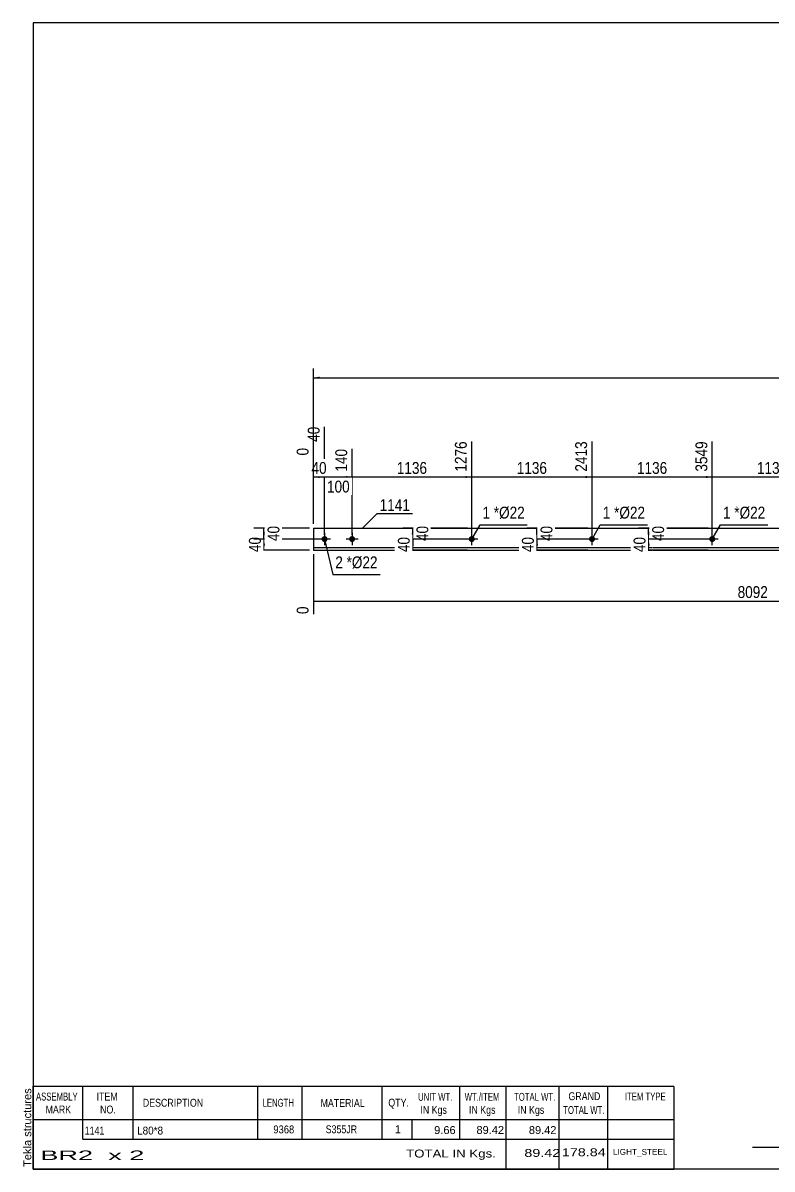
# Model space of a CAD drawing. Header units: millimetres. Extents: x 2 to 405, y 5 to 282.
# Drawn here: x 2.5 to 183.6, y 5 to 282 of the extents above; entities that cross this region are included whole.
import ezdxf

# ---------------------------------------------------------------- set-up
doc = ezdxf.new("R2010")
doc.units = ezdxf.units.MM
doc.styles.add('Arial', font='ARIAL.TTF', dxfattribs={"height": 0.2})
doc.styles.add('Arial Narrow', font='ARIALN.TTF', dxfattribs={"height": 0.2})

# ---------------------------------------------------------------- blocks, each defined once
blk = doc.blocks.new('Unknown-629093396-2033')
at = {"color": 5, "linetype": 'Continuous'}
for p, q in [((405, 282), (5, 282)), ((5, 282), (5, 5)), ((405, 5), (405, 282)), ((5, 5), (405, 5))]:
    blk.add_line(p, q, dxfattribs=at)
at = {"color": 174, "linetype": 'Continuous', "style": 'Arial'}
blk.add_text('Tekla structures', height=1.9102, rotation=90, dxfattribs=at).set_placement((4.5, 5.5))
blk = doc.blocks.new('Bolt-629093396-1280 - 1228')
at = {"linetype": 'Continuous'}
blk.add_hatch(color=3, dxfattribs=at).paths.add_polyline_path([(139.35, 157.25, -1), (140.81, 157.25, -1)])
at = {"color": 3, "linetype": 'Continuous'}
for p, q in [((140.08, 155.78), (140.08, 158.72)), ((141.55, 157.25), (138.61, 157.25))]:
    blk.add_line(p, q, dxfattribs=at)
blk = doc.blocks.new('Bolt-629093396-1279 - 1228')
at = {"linetype": 'Continuous'}
blk.add_hatch(color=3, dxfattribs=at).paths.add_polyline_path([(110.27, 157.25, -1), (111.74, 157.25, -1)])
at = {"color": 3, "linetype": 'Continuous'}
for p, q in [((111, 155.78), (111, 158.72)), ((112.47, 157.25), (109.54, 157.25))]:
    blk.add_line(p, q, dxfattribs=at)
blk = doc.blocks.new('Part-629093396-1275 - 1228')
at = {"color": 2, "linetype": 'Continuous'}
for p, q in [((72.75, 159.92), (72.75, 154.58)), ((72.75, 159.92), (96.42, 159.92)), ((96.52, 159.92), (125.49, 159.92)), ((125.59, 159.92), (154.57, 159.92)), ((154.67, 159.92), (183.64, 159.92)), ((183.74, 159.92), (212.41, 159.92)), ((212.51, 159.92), (241.49, 159.92)), ((241.59, 159.92), (270.56, 159.92)), ((270.66, 159.92), (299.64, 159.92)), ((299.74, 159.92), (323.41, 159.92)), ((323.41, 159.92), (323.41, 154.58)), ((96.42, 155.12), (72.75, 155.12)), ((72.75, 154.58), (96.42, 154.58)), ((125.49, 155.12), (96.52, 155.12)), ((96.52, 154.58), (125.49, 154.58)), ((154.57, 155.12), (125.59, 155.12)), ((125.59, 154.58), (154.57, 154.58)), ((183.64, 155.12), (154.67, 155.12)), ((154.67, 154.58), (183.64, 154.58)), ((212.41, 155.12), (183.74, 155.12)), ((183.74, 154.58), (212.41, 154.58)), ((241.49, 155.12), (212.51, 155.12)), ((212.51, 154.58), (241.49, 154.58)), ((270.56, 155.12), (241.59, 155.12)), ((241.59, 154.58), (270.56, 154.58)), ((299.64, 155.12), (270.66, 155.12)), ((270.66, 154.58), (299.64, 154.58)), ((323.41, 155.12), (299.74, 155.12)), ((299.74, 154.58), (323.41, 154.58))]:
    blk.add_line(p, q, dxfattribs=at)
blk = doc.blocks.new('Bolt-629093396-1276 - 1228')
at = {"linetype": 'Continuous'}
for points in [[(75.42, 156.52, -1), (75.42, 157.98, -1)], [(82.08, 156.52, -1), (82.08, 157.98, -1)]]:
    blk.add_hatch(color=3, dxfattribs=at).paths.add_polyline_path(points)
at = {"color": 3, "linetype": 'Continuous'}
for p, q in [((75.42, 158.72), (75.42, 155.78)), ((82.08, 158.72), (82.08, 155.78)), ((76.88, 157.25), (73.95, 157.25)), ((83.55, 157.25), (80.62, 157.25))]:
    blk.add_line(p, q, dxfattribs=at)
blk = doc.blocks.new('Bolt-629093396-1281 - 1228')
at = {"linetype": 'Continuous'}
blk.add_hatch(color=3, dxfattribs=at).paths.add_polyline_path([(168.42, 157.25, -1), (169.89, 157.25, -1)])
at = {"color": 3, "linetype": 'Continuous'}
for p, q in [((169.16, 155.78), (169.16, 158.72)), ((170.62, 157.25), (167.69, 157.25))]:
    blk.add_line(p, q, dxfattribs=at)
blk = doc.blocks.new('StraightDimension-629093396-1349 - 1228')
at = {"linetype": 'Continuous'}
for points in [[(126.5, 158.42), (126.75, 159.92), (127, 158.42)], [(127, 158.75), (126.75, 157.25), (126.5, 158.75)]]:
    blk.add_hatch(color=7, dxfattribs=at).paths.add_polyline_path(points)
at = {"color": 7, "linetype": 'Continuous'}
for p, q in [((139.08, 159.92), (124.35, 159.92)), ((126.75, 157.25), (126.75, 159.92)), ((139.08, 157.25), (124.35, 157.25))]:
    blk.add_line(p, q, dxfattribs=at)
at = {"color": 0}
blk.add_wipeout([(131.1, 161.01), (126.9, 161.01), (126.9, 156.16), (131.1, 156.16)], dxfattribs=at)
at = {"color": 3, "style": 'Arial Narrow'}
blk.add_text('40', height=2.863, rotation=90.0002, dxfattribs=at).set_placement((130.5, 156.76))
blk = doc.blocks.new('StraightDimension-629093396-1350 - 1228')
at = {"linetype": 'Continuous'}
for points in [[(126.5, 155.75), (126.75, 157.25), (127, 155.75)], [(127, 156.08), (126.75, 154.58), (126.5, 156.08)]]:
    blk.add_hatch(color=7, dxfattribs=at).paths.add_polyline_path(points)
at = {"color": 7, "linetype": 'Continuous'}
for p, q in [((139.08, 157.25), (124.5, 157.25)), ((126.75, 154.58), (126.75, 157.25)), ((139.08, 154.58), (124.5, 154.58))]:
    blk.add_line(p, q, dxfattribs=at)
at = {"color": 0}
blk.add_wipeout([(126.6, 158.34), (122.4, 158.34), (122.4, 153.49), (126.6, 153.49)], dxfattribs=at)
at = {"color": 3, "style": 'Arial Narrow'}
blk.add_text('40', height=2.863, rotation=90.0002, dxfattribs=at).set_placement((126, 154.09))
blk = doc.blocks.new('StraightDimension-629093396-1366 - 1228')
at = {"linetype": 'Continuous'}
for points in [[(60.5, 155.75), (60.75, 157.25), (61, 155.75)], [(61, 156.08), (60.75, 154.58), (60.5, 156.08)]]:
    blk.add_hatch(color=7, dxfattribs=at).paths.add_polyline_path(points)
at = {"color": 7, "linetype": 'Continuous'}
for p, q in [((74.42, 157.25), (58.5, 157.25)), ((60.75, 154.58), (60.75, 157.25)), ((71.75, 154.58), (58.5, 154.58))]:
    blk.add_line(p, q, dxfattribs=at)
at = {"color": 0}
blk.add_wipeout([(60.6, 158.34), (56.4, 158.34), (56.4, 153.49), (60.6, 153.49)], dxfattribs=at)
at = {"color": 3, "style": 'Arial Narrow'}
blk.add_text('40', height=2.863, rotation=90.0002, dxfattribs=at).set_placement((60, 154.09))
blk = doc.blocks.new('StraightDimension-629093396-1378 - 1228')
at = {"linetype": 'Continuous'}
blk.add_hatch(color=7, dxfattribs=at).paths.add_polyline_path([(196.58, 172.5), (198.08, 172.25), (196.58, 172)])
at = {"color": 7, "linetype": 'Continuous'}
for p, q in [((169.16, 158.25), (169.16, 180.86)), ((198.08, 158.25), (198.08, 180.86)), ((169.16, 172.25), (198.08, 172.25))]:
    blk.add_line(p, q, dxfattribs=at)
at = {"color": 0, "linetype": 'Continuous'}
blk.add_wipeout([(197.48, 181.46), (193.28, 181.46), (193.28, 172.95), (197.48, 172.95)], dxfattribs=at)
at = {"color": 0}
blk.add_wipeout([(187.87, 172.4), (187.87, 176.6), (179.36, 176.6), (179.36, 172.4)], dxfattribs=at)
at = {"color": 3, "linetype": 'Continuous', "style": 'Arial Narrow'}
blk.add_text('4686', height=2.863, rotation=90.0002, dxfattribs=at).set_placement((196.88, 173.55))
at = {"color": 3, "style": 'Arial Narrow'}
blk.add_text('1136', height=2.863, dxfattribs=at).set_placement((179.96, 173))
blk = doc.blocks.new('StraightDimension-629093396-1379 - 1228')
at = {"linetype": 'Continuous'}
blk.add_hatch(color=7, dxfattribs=at).paths.add_polyline_path([(167.66, 172.5), (169.16, 172.25), (167.66, 172)])
at = {"color": 7, "linetype": 'Continuous'}
for p, q in [((140.08, 158.25), (140.08, 180.86)), ((169.16, 158.25), (169.16, 180.86)), ((140.08, 172.25), (169.16, 172.25))]:
    blk.add_line(p, q, dxfattribs=at)
at = {"color": 0, "linetype": 'Continuous'}
blk.add_wipeout([(168.56, 181.46), (164.36, 181.46), (164.36, 172.95), (168.56, 172.95)], dxfattribs=at)
at = {"color": 0}
blk.add_wipeout([(158.88, 172.4), (158.88, 176.6), (150.36, 176.6), (150.36, 172.4)], dxfattribs=at)
at = {"color": 3, "linetype": 'Continuous', "style": 'Arial Narrow'}
blk.add_text('3549', height=2.863, rotation=90.0002, dxfattribs=at).set_placement((167.96, 173.55))
at = {"color": 3, "style": 'Arial Narrow'}
blk.add_text('1136', height=2.863, dxfattribs=at).set_placement((150.96, 173))
blk = doc.blocks.new('StraightDimension-629093396-1380 - 1228')
at = {"linetype": 'Continuous'}
blk.add_hatch(color=7, dxfattribs=at).paths.add_polyline_path([(138.58, 172.5), (140.08, 172.25), (138.58, 172)])
at = {"color": 7, "linetype": 'Continuous'}
for p, q in [((111, 158.25), (111, 180.86)), ((140.08, 158.25), (140.08, 180.86)), ((111, 172.25), (140.08, 172.25))]:
    blk.add_line(p, q, dxfattribs=at)
at = {"color": 0, "linetype": 'Continuous'}
blk.add_wipeout([(139.48, 181.46), (135.28, 181.46), (135.28, 172.95), (139.48, 172.95)], dxfattribs=at)
at = {"color": 0}
blk.add_wipeout([(129.8, 172.4), (129.8, 176.6), (121.29, 176.6), (121.29, 172.4)], dxfattribs=at)
at = {"color": 3, "linetype": 'Continuous', "style": 'Arial Narrow'}
blk.add_text('2413', height=2.863, rotation=90.0002, dxfattribs=at).set_placement((138.88, 173.55))
at = {"color": 3, "style": 'Arial Narrow'}
blk.add_text('1136', height=2.863, dxfattribs=at).set_placement((121.89, 173))
blk = doc.blocks.new('StraightDimension-629093396-1381 - 1228')
at = {"linetype": 'Continuous'}
blk.add_hatch(color=7, dxfattribs=at).paths.add_polyline_path([(109.5, 172.5), (111, 172.25), (109.5, 172)])
at = {"color": 7, "linetype": 'Continuous'}
for p, q in [((111, 158.25), (111, 180.86)), ((82.08, 158.25), (82.08, 179.03)), ((82.08, 172.25), (111, 172.25))]:
    blk.add_line(p, q, dxfattribs=at)
at = {"color": 0, "linetype": 'Continuous'}
blk.add_wipeout([(110.4, 181.46), (106.2, 181.46), (106.2, 172.95), (110.4, 172.95)], dxfattribs=at)
at = {"color": 0}
blk.add_wipeout([(100.8, 172.4), (100.8, 176.6), (92.29, 176.6), (92.29, 172.4)], dxfattribs=at)
at = {"color": 3, "linetype": 'Continuous', "style": 'Arial Narrow'}
blk.add_text('1276', height=2.863, rotation=90.0002, dxfattribs=at).set_placement((109.8, 173.55))
at = {"color": 3, "style": 'Arial Narrow'}
blk.add_text('1136', height=2.863, dxfattribs=at).set_placement((92.89, 173))
blk = doc.blocks.new('StraightDimension-629093396-1382 - 1228')
at = {"linetype": 'Continuous'}
blk.add_hatch(color=7, dxfattribs=at).paths.add_polyline_path([(80.58, 172.5), (82.08, 172.25), (80.58, 172)])
at = {"color": 7, "linetype": 'Continuous'}
for p, q in [((75.42, 158.25), (75.42, 184.41)), ((82.08, 158.25), (82.08, 179.03)), ((75.42, 172.25), (82.08, 172.25))]:
    blk.add_line(p, q, dxfattribs=at)
at = {"color": 0}
blk.add_wipeout([(82.09, 167.9), (82.09, 172.1), (75.41, 172.1), (75.41, 167.9)], dxfattribs=at)
at = {"color": 3, "style": 'Arial Narrow'}
blk.add_text('100', height=2.863, dxfattribs=at).set_placement((76.01, 168.5))
at = {"color": 0, "linetype": 'Continuous'}
blk.add_wipeout([(81.48, 179.63), (77.28, 179.63), (77.28, 172.95), (81.48, 172.95)], dxfattribs=at)
at = {"color": 3, "linetype": 'Continuous', "style": 'Arial Narrow'}
blk.add_text('140', height=2.863, rotation=90.0002, dxfattribs=at).set_placement((80.88, 173.55))
blk = doc.blocks.new('StraightDimension-629093396-1383 - 1228')
at = {"linetype": 'Continuous'}
blk.add_hatch(color=7, dxfattribs=at).paths.add_polyline_path([(73.92, 172.5), (75.42, 172.25), (73.92, 172)])
at = {"color": 7, "linetype": 'Continuous'}
for p, q in [((75.42, 158.25), (75.42, 184.41)), ((72.75, 160.92), (72.75, 179.28)), ((72.75, 172.25), (75.42, 172.25))]:
    blk.add_line(p, q, dxfattribs=at)
at = {"color": 0, "linetype": 'Continuous'}
blk.add_wipeout([(74.82, 185.01), (70.62, 185.01), (70.62, 180.15), (74.82, 180.15)], dxfattribs=at)
at = {"color": 0}
blk.add_wipeout([(76.51, 172.4), (76.51, 176.6), (71.66, 176.6), (71.66, 172.4)], dxfattribs=at)
at = {"color": 0, "linetype": 'Continuous'}
blk.add_wipeout([(72.15, 179.88), (67.95, 179.88), (67.95, 176.85), (72.15, 176.85)], dxfattribs=at)
at = {"color": 3, "linetype": 'Continuous', "style": 'Arial Narrow'}
for s, height, p in [('40', 2.863, (74.22, 180.75)), ('0', 2.86, (71.55, 177.45))]:
    blk.add_text(s, height=height, rotation=90.0002, dxfattribs=at).set_placement(p)
at = {"color": 3, "style": 'Arial Narrow'}
blk.add_text('40', height=2.863, dxfattribs=at).set_placement((72.26, 173))
blk = doc.blocks.new('StraightDimension-629093396-1427 - 1228')
at = {"linetype": 'Continuous'}
for points in [[(74.25, 196), (72.75, 196.25), (74.25, 196.5)], [(321.91, 196.5), (323.41, 196.25), (321.91, 196)]]:
    blk.add_hatch(color=7, dxfattribs=at).paths.add_polyline_path(points)
at = {"color": 7, "linetype": 'Continuous'}
for p, q in [((72.75, 160.92), (72.75, 198.5)), ((323.41, 160.92), (323.41, 198.5)), ((72.75, 196.25), (323.41, 196.25))]:
    blk.add_line(p, q, dxfattribs=at)
at = {"color": 0}
blk.add_wipeout([(202.33, 196.4), (202.33, 200.6), (193.82, 200.6), (193.82, 196.4)], dxfattribs=at)
at = {"color": 3, "style": 'Arial Narrow'}
blk.add_text('9368', height=2.863, dxfattribs=at).set_placement((194.42, 197))
blk = doc.blocks.new('StraightDimension-629093396-1341 - 1228')
at = {"linetype": 'Continuous'}
for points in [[(153.5, 158.42), (153.75, 159.92), (154, 158.42)], [(154, 158.75), (153.75, 157.25), (153.5, 158.75)]]:
    blk.add_hatch(color=7, dxfattribs=at).paths.add_polyline_path(points)
at = {"color": 7, "linetype": 'Continuous'}
for p, q in [((168.16, 159.92), (151.35, 159.92)), ((153.75, 157.25), (153.75, 159.92)), ((168.16, 157.25), (151.35, 157.25))]:
    blk.add_line(p, q, dxfattribs=at)
at = {"color": 0}
blk.add_wipeout([(158.1, 161.01), (153.9, 161.01), (153.9, 156.16), (158.1, 156.16)], dxfattribs=at)
at = {"color": 3, "style": 'Arial Narrow'}
blk.add_text('40', height=2.863, rotation=90.0002, dxfattribs=at).set_placement((157.5, 156.76))
blk = doc.blocks.new('StraightDimension-629093396-1342 - 1228')
at = {"linetype": 'Continuous'}
for points in [[(153.5, 155.75), (153.75, 157.25), (154, 155.75)], [(154, 156.08), (153.75, 154.58), (153.5, 156.08)]]:
    blk.add_hatch(color=7, dxfattribs=at).paths.add_polyline_path(points)
at = {"color": 7, "linetype": 'Continuous'}
for p, q in [((168.16, 157.25), (151.5, 157.25)), ((153.75, 154.58), (153.75, 157.25)), ((168.16, 154.58), (151.5, 154.58))]:
    blk.add_line(p, q, dxfattribs=at)
at = {"color": 0}
blk.add_wipeout([(153.6, 158.34), (149.4, 158.34), (149.4, 153.49), (153.6, 153.49)], dxfattribs=at)
at = {"color": 3, "style": 'Arial Narrow'}
blk.add_text('40', height=2.863, rotation=90.0002, dxfattribs=at).set_placement((153, 154.09))
blk = doc.blocks.new('StraightDimension-629093396-1357 - 1228')
at = {"linetype": 'Continuous'}
for points in [[(96.5, 158.42), (96.75, 159.92), (97, 158.42)], [(97, 158.75), (96.75, 157.25), (96.5, 158.75)]]:
    blk.add_hatch(color=7, dxfattribs=at).paths.add_polyline_path(points)
at = {"color": 7, "linetype": 'Continuous'}
for p, q in [((110, 159.92), (94.35, 159.92)), ((96.75, 157.25), (96.75, 159.92)), ((110, 157.25), (94.35, 157.25))]:
    blk.add_line(p, q, dxfattribs=at)
at = {"color": 0}
blk.add_wipeout([(101.1, 161.01), (96.9, 161.01), (96.9, 156.16), (101.1, 156.16)], dxfattribs=at)
at = {"color": 3, "style": 'Arial Narrow'}
blk.add_text('40', height=2.863, rotation=90.0002, dxfattribs=at).set_placement((100.5, 156.76))
blk = doc.blocks.new('StraightDimension-629093396-1358 - 1228')
at = {"linetype": 'Continuous'}
for points in [[(96.5, 155.75), (96.75, 157.25), (97, 155.75)], [(97, 156.08), (96.75, 154.58), (96.5, 156.08)]]:
    blk.add_hatch(color=7, dxfattribs=at).paths.add_polyline_path(points)
at = {"color": 7, "linetype": 'Continuous'}
for p, q in [((110, 157.25), (94.5, 157.25)), ((96.75, 154.58), (96.75, 157.25)), ((110, 154.58), (94.5, 154.58))]:
    blk.add_line(p, q, dxfattribs=at)
at = {"color": 0}
blk.add_wipeout([(96.6, 158.34), (92.4, 158.34), (92.4, 153.49), (96.6, 153.49)], dxfattribs=at)
at = {"color": 3, "style": 'Arial Narrow'}
blk.add_text('40', height=2.863, rotation=90.0002, dxfattribs=at).set_placement((96, 154.09))
blk = doc.blocks.new('StraightDimension-629093396-1365 - 1228')
at = {"linetype": 'Continuous'}
for points in [[(60.5, 158.42), (60.75, 159.92), (61, 158.42)], [(61, 158.75), (60.75, 157.25), (60.5, 158.75)]]:
    blk.add_hatch(color=7, dxfattribs=at).paths.add_polyline_path(points)
at = {"color": 7, "linetype": 'Continuous'}
for p, q in [((71.75, 159.92), (58.35, 159.92)), ((60.75, 157.25), (60.75, 159.92)), ((74.42, 157.25), (58.35, 157.25))]:
    blk.add_line(p, q, dxfattribs=at)
at = {"color": 0}
blk.add_wipeout([(65.1, 161.01), (60.9, 161.01), (60.9, 156.16), (65.1, 156.16)], dxfattribs=at)
at = {"color": 3, "style": 'Arial Narrow'}
blk.add_text('40', height=2.863, rotation=90.0002, dxfattribs=at).set_placement((64.5, 156.76))
blk = doc.blocks.new('StraightDimension-629093396-1418 - 1228')
at = {"linetype": 'Continuous'}
blk.add_hatch(color=7, dxfattribs=at).paths.add_polyline_path([(283.65, 142.5), (285.15, 142.25), (283.65, 142)])
at = {"color": 7, "linetype": 'Continuous'}
for p, q in [((285.15, 156.25), (285.15, 133.64)), ((72.75, 153.58), (72.75, 139.12)), ((72.75, 142.25), (285.15, 142.25))]:
    blk.add_line(p, q, dxfattribs=at)
at = {"color": 0}
blk.add_wipeout([(183.21, 142.4), (183.21, 146.6), (174.69, 146.6), (174.69, 142.4)], dxfattribs=at)
at = {"color": 0, "linetype": 'Continuous'}
for points in [[(72.15, 141.55), (67.95, 141.55), (67.95, 138.52), (72.15, 138.52)], [(284.55, 141.55), (280.35, 141.55), (280.35, 133.04), (284.55, 133.04)]]:
    blk.add_wipeout(points, dxfattribs=at)
at = {"color": 3, "style": 'Arial Narrow'}
blk.add_text('8092', height=2.863, dxfattribs=at).set_placement((175.29, 143))
at = {"color": 3, "linetype": 'Continuous', "style": 'Arial Narrow'}
for s, height, p in [('0', 2.86, (71.55, 139.12)), ('8092', 2.863, (283.95, 133.64))]:
    blk.add_text(s, height=height, rotation=90.0002, dxfattribs=at).set_placement(p)
blk = doc.blocks.new('CBS_BOM-629093396-2462')
at = {"color": 7, "linetype": 'Continuous'}
for p, q in [((4.97, 16.97), (4.97, 24.97)), ((4.97, 24.97), (159.89, 24.97)), ((16.97, 16.97), (16.97, 24.97)), ((29.16, 16.97), (29.16, 24.97)), ((59.32, 16.97), (59.32, 24.97)), ((70, 16.97), (70, 24.97)), ((89.32, 16.97), (89.32, 24.97)), ((108.12, 16.97), (108.12, 24.97)), ((119.33, 16.97), (119.33, 24.97)), ((132.12, 16.97), (132.12, 24.97)), ((143.87, 16.97), (143.87, 24.97)), ((159.89, 24.96), (159.89, 16.98)), ((4.97, 16.97), (159.89, 16.97)), ((4.97, 12.17), (4.97, 16.97)), ((16.97, 12.17), (16.97, 16.97)), ((29.16, 12.17), (29.16, 16.97)), ((59.32, 12.17), (59.32, 16.97)), ((70, 12.17), (70, 16.97)), ((89.32, 12.17), (89.32, 16.97)), ((96.58, 12.17), (96.58, 16.97)), ((108.12, 12.17), (108.12, 16.97)), ((119.33, 12.17), (119.33, 16.97)), ((132.12, 12.17), (132.12, 16.97)), ((143.89, 12.17), (143.89, 16.97)), ((159.89, 16.97), (159.89, 12.17)), ((4.97, 4.97), (4.97, 12.15)), ((16.97, 12.17), (159.89, 12.17)), ((119.33, 4.97), (119.33, 12.15)), ((132.12, 4.97), (132.12, 12.15)), ((143.93, 4.97), (143.93, 12.15)), ((159.89, 12.17), (159.89, 4.97)), ((4.97, 4.97), (159.89, 4.97))]:
    blk.add_line(p, q, dxfattribs=at)
at = {"color": 3, "linetype": 'Continuous', "style": 'Arial'}
for s, height, width, p in [('ASSEMBLY', 1.91, 0.7, (5.65, 21.54)), ('ITEM', 1.91, 0.8, (20.3, 21.54)), ('UNIT WT.', 1.91, 0.7, (98.01, 21.47)), ('WT./ITEM', 1.91, 0.7, (109.3, 21.47)), ('TOTAL WT.', 1.91, 0.7, (121.24, 21.47)), ('GRAND', 1.91, 0.8, (134.39, 21.63)), ('ITEM TYPE', 1.91, 0.7, (148.03, 21.55)), ('MARK', 1.91, 0.8, (7.97, 18.41)), ('NO.', 1.91, 0.8, (21.15, 18.41)), ('DESCRIPTION', 1.9102, 0.8, (31.48, 20.04)), ('LENGTH', 1.91, 0.7, (60.43, 20.04)), ('MATERIAL', 1.91, 0.8, (74.45, 19.99)), ('QTY.', 1.91, 0.8, (90.84, 20.07)), ('IN Kgs', 1.91, 0.8, (98.59, 18.33)), ('IN Kgs', 1.91, 0.8, (110.34, 18.33)), ('IN Kgs', 1.91, 0.8, (122.13, 18.33)), ('TOTAL WT.', 1.91, 0.7, (133.13, 18.29))]:
    blk.add_text(s, height=height, dxfattribs=dict(at, width=width)).set_placement(p)
at = {"color": 7, "linetype": 'Continuous', "style": 'Arial'}
for s, width, p in [('1141', 0.8, (17.43, 13.32)), ('L80*8', 0.9, (30.1, 13.32)), ('9368', 0.85, (63.04, 13.6)), ('S355JR', 0.8, (75.69, 13.63))]:
    blk.add_text(s, height=1.91, dxfattribs=dict(at, width=width)).set_placement(p)
for s, p in [('1', (92.41, 13.63)), ('9.66', (101.92, 13.44)), ('89.42', (112.14, 13.47)), ('89.42', (124.81, 13.44))]:
    blk.add_text(s, height=1.91, dxfattribs=at).set_placement(p)
at = {"color": 6, "linetype": 'Continuous', "style": 'Arial'}
for s, height, width, p in [('BR2  x 2', 2.292, 2.05, (6.69, 7.16)), ('TOTAL IN Kgs.', 1.9102, 1.2, (95.13, 7.77)), ('89.42', 1.91, 1.3, (123.72, 7.92)), ('178.84', 1.91, 1.3, (132.79, 8.08))]:
    blk.add_text(s, height=height, dxfattribs=dict(at, width=width)).set_placement(p)
blk.add_text('LIGHT_STEEL', height=1.4135, dxfattribs=at).set_placement((145.14, 8.42))
blk = doc.blocks.new('CBS_CALLOFF-629093396-2463')
at = {"color": 7, "linetype": 'Continuous'}
blk.add_line((178.88, 10.27), (295.11, 10.25), dxfattribs=at)
at = {"color": 3, "linetype": 'Continuous', "style": 'Arial Narrow'}
blk.add_text('QTY= 2 Nos.      BRACING ANGLE     MKD : BR2', height=3.3405, dxfattribs=at).set_placement((195.03, 11.16))
blk = doc.blocks.new('Mark-629093396-1430 - 1228')
at = {"color": 0}
blk.add_wipeout([(96.05, 164.02), (96.05, 167.02), (88.74, 167.02), (88.74, 164.02)], dxfattribs=at)
blk.add_wipeout([(96.05, 164.02), (96.05, 167.02), (88.74, 167.02), (88.74, 164.02)], dxfattribs=at)
at = {"color": 7, "linetype": 'Continuous'}
for p, q in [((84.6, 159.88), (88.14, 163.42)), ((88.14, 163.42), (96.65, 163.42))]:
    blk.add_line(p, q, dxfattribs=at)
at = {"color": 3, "style": 'Arial Narrow'}
blk.add_text('1141', height=2.863, dxfattribs=at).set_placement((88.74, 164.02))
blk = doc.blocks.new('Mark-629093396-1439 - 1228')
at = {"color": 7, "linetype": 'Continuous'}
blk.add_line((77.42, 148.69), (88.84, 148.69), dxfattribs=at)
at = {"color": 0}
blk.add_wipeout([(79.84, 150.19), (79.84, 153.19), (78.02, 153.19), (78.02, 150.19)], dxfattribs=at)
blk.add_wipeout([(79.84, 150.19), (79.84, 153.19), (78.02, 153.19), (78.02, 150.19)], dxfattribs=at)
at = {"color": 7, "linetype": 'Continuous'}
blk.add_line((75.42, 157.25), (77.42, 148.69), dxfattribs=at)
at = {"color": 0}
blk.add_wipeout([(82.02, 150.19), (82.02, 153.19), (80.74, 153.19), (80.74, 150.19)], dxfattribs=at)
blk.add_wipeout([(82.02, 150.19), (82.02, 153.19), (80.74, 153.19), (80.74, 150.19)], dxfattribs=at)
at = {"color": 3, "style": 'Arial Narrow'}
blk.add_text('2', height=2.86, dxfattribs=at).set_placement((78.02, 150.19))
at = {"color": 0}
blk.add_wipeout([(88.24, 150.19), (88.24, 153.19), (82.02, 153.19), (82.02, 150.19)], dxfattribs=at)
blk.add_wipeout([(88.24, 150.19), (88.24, 153.19), (82.02, 153.19), (82.02, 150.19)], dxfattribs=at)
at = {"color": 3, "style": 'Arial Narrow'}
for s, height, p in [('*', 2.86, (80.74, 150.19)), ('Ø22', 2.863, (82.02, 150.19))]:
    blk.add_text(s, height=height, dxfattribs=at).set_placement(p)
blk = doc.blocks.new('Mark-629093396-1442 - 1228')
at = {"color": 7, "linetype": 'Continuous'}
for p, q in [((111, 157.25), (113, 160.71)), ((113, 160.71), (124.42, 160.71))]:
    blk.add_line(p, q, dxfattribs=at)
at = {"color": 0}
blk.add_wipeout([(115.43, 162.21), (115.43, 165.21), (113.6, 165.21), (113.6, 162.21)], dxfattribs=at)
blk.add_wipeout([(115.43, 162.21), (115.43, 165.21), (113.6, 165.21), (113.6, 162.21)], dxfattribs=at)
blk.add_wipeout([(117.61, 162.21), (117.61, 165.21), (116.33, 165.21), (116.33, 162.21)], dxfattribs=at)
blk.add_wipeout([(117.61, 162.21), (117.61, 165.21), (116.33, 165.21), (116.33, 162.21)], dxfattribs=at)
at = {"color": 3, "style": 'Arial Narrow'}
blk.add_text('1', height=2.86, dxfattribs=at).set_placement((113.6, 162.21))
at = {"color": 0}
blk.add_wipeout([(123.82, 162.21), (123.82, 165.21), (117.61, 165.21), (117.61, 162.21)], dxfattribs=at)
blk.add_wipeout([(123.82, 162.21), (123.82, 165.21), (117.61, 165.21), (117.61, 162.21)], dxfattribs=at)
at = {"color": 3, "style": 'Arial Narrow'}
for s, height, p in [('*', 2.86, (116.33, 162.21)), ('Ø22', 2.863, (117.61, 162.21))]:
    blk.add_text(s, height=height, dxfattribs=at).set_placement(p)
blk = doc.blocks.new('Mark-629093396-1443 - 1228')
at = {"color": 7, "linetype": 'Continuous'}
for p, q in [((140.08, 157.25), (142.08, 160.71)), ((142.08, 160.71), (153.5, 160.71))]:
    blk.add_line(p, q, dxfattribs=at)
at = {"color": 0}
blk.add_wipeout([(144.51, 162.21), (144.51, 165.21), (142.68, 165.21), (142.68, 162.21)], dxfattribs=at)
blk.add_wipeout([(144.51, 162.21), (144.51, 165.21), (142.68, 165.21), (142.68, 162.21)], dxfattribs=at)
blk.add_wipeout([(146.69, 162.21), (146.69, 165.21), (145.41, 165.21), (145.41, 162.21)], dxfattribs=at)
blk.add_wipeout([(146.69, 162.21), (146.69, 165.21), (145.41, 165.21), (145.41, 162.21)], dxfattribs=at)
at = {"color": 3, "style": 'Arial Narrow'}
blk.add_text('1', height=2.86, dxfattribs=at).set_placement((142.68, 162.21))
at = {"color": 0}
blk.add_wipeout([(152.9, 162.21), (152.9, 165.21), (146.69, 165.21), (146.69, 162.21)], dxfattribs=at)
blk.add_wipeout([(152.9, 162.21), (152.9, 165.21), (146.69, 165.21), (146.69, 162.21)], dxfattribs=at)
at = {"color": 3, "style": 'Arial Narrow'}
for s, height, p in [('*', 2.86, (145.41, 162.21)), ('Ø22', 2.863, (146.69, 162.21))]:
    blk.add_text(s, height=height, dxfattribs=at).set_placement(p)
blk = doc.blocks.new('Mark-629093396-1444 - 1228')
at = {"color": 7, "linetype": 'Continuous'}
for p, q in [((169.16, 157.25), (171.16, 160.71)), ((171.16, 160.71), (182.58, 160.71))]:
    blk.add_line(p, q, dxfattribs=at)
at = {"color": 0}
blk.add_wipeout([(173.58, 162.21), (173.58, 165.21), (171.76, 165.21), (171.76, 162.21)], dxfattribs=at)
blk.add_wipeout([(173.58, 162.21), (173.58, 165.21), (171.76, 165.21), (171.76, 162.21)], dxfattribs=at)
blk.add_wipeout([(175.76, 162.21), (175.76, 165.21), (174.48, 165.21), (174.48, 162.21)], dxfattribs=at)
blk.add_wipeout([(175.76, 162.21), (175.76, 165.21), (174.48, 165.21), (174.48, 162.21)], dxfattribs=at)
at = {"color": 3, "style": 'Arial Narrow'}
blk.add_text('1', height=2.86, dxfattribs=at).set_placement((171.76, 162.21))
at = {"color": 0}
blk.add_wipeout([(181.98, 162.21), (181.98, 165.21), (175.76, 165.21), (175.76, 162.21)], dxfattribs=at)
blk.add_wipeout([(181.98, 162.21), (181.98, 165.21), (175.76, 165.21), (175.76, 162.21)], dxfattribs=at)
at = {"color": 3, "style": 'Arial Narrow'}
for s, height, p in [('*', 2.86, (174.48, 162.21)), ('Ø22', 2.863, (175.76, 162.21))]:
    blk.add_text(s, height=height, dxfattribs=at).set_placement(p)

msp = doc.modelspace()

# ---------------------------------------------------------------- block references
for name in ['Unknown-629093396-2033', 'Part-629093396-1275 - 1228', 'Bolt-629093396-1276 - 1228', 'Bolt-629093396-1279 - 1228', 'Bolt-629093396-1280 - 1228', 'Bolt-629093396-1281 - 1228', 'CBS_BOM-629093396-2462', 'CBS_CALLOFF-629093396-2463']:
    msp.add_blockref(name, (0, 0))

# ---------------------------------------------------------------- next in the draw order: block references
for name in ['StraightDimension-629093396-1378 - 1228', 'StraightDimension-629093396-1349 - 1228', 'StraightDimension-629093396-1366 - 1228']:
    msp.add_blockref(name, (0, 0))

# ---------------------------------------------------------------- next in the draw order: block references
msp.add_blockref('StraightDimension-629093396-1350 - 1228', (0, 0))

# ---------------------------------------------------------------- next in the draw order: block references
msp.add_blockref('StraightDimension-629093396-1379 - 1228', (0, 0))

# ---------------------------------------------------------------- next in the draw order: block references
msp.add_blockref('StraightDimension-629093396-1380 - 1228', (0, 0))

# ---------------------------------------------------------------- next in the draw order: block references
msp.add_blockref('StraightDimension-629093396-1381 - 1228', (0, 0))

# ---------------------------------------------------------------- next in the draw order: block references
msp.add_blockref('StraightDimension-629093396-1382 - 1228', (0, 0))

# ---------------------------------------------------------------- next in the draw order: block references
msp.add_blockref('StraightDimension-629093396-1383 - 1228', (0, 0))

# ---------------------------------------------------------------- next in the draw order: block references
msp.add_blockref('StraightDimension-629093396-1427 - 1228', (0, 0))

# ---------------------------------------------------------------- next in the draw order: block references
for name in ['StraightDimension-629093396-1365 - 1228', 'StraightDimension-629093396-1357 - 1228', 'StraightDimension-629093396-1341 - 1228']:
    msp.add_blockref(name, (0, 0))

# ---------------------------------------------------------------- next in the draw order: block references
for name in ['Mark-629093396-1430 - 1228', 'StraightDimension-629093396-1358 - 1228', 'StraightDimension-629093396-1342 - 1228']:
    msp.add_blockref(name, (0, 0))

# ---------------------------------------------------------------- next in the draw order: block references
msp.add_blockref('StraightDimension-629093396-1418 - 1228', (0, 0))

# ---------------------------------------------------------------- next in the draw order: block references
for name in ['Mark-629093396-1442 - 1228', 'Mark-629093396-1443 - 1228', 'Mark-629093396-1444 - 1228', 'Mark-629093396-1439 - 1228']:
    msp.add_blockref(name, (0, 0))

doc.saveas('drawing.dxf')
